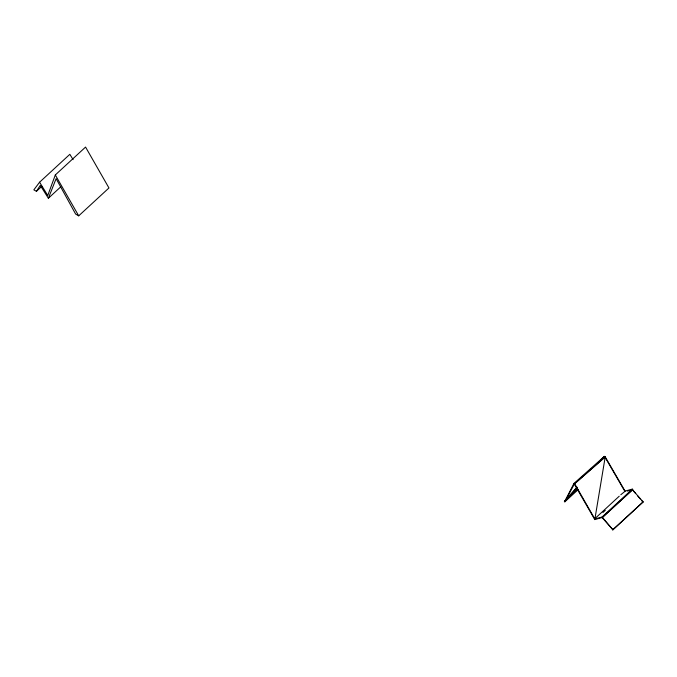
<?xml version="1.0" encoding="UTF-8"?>
<svg xmlns="http://www.w3.org/2000/svg" width="677" height="677" viewBox="0 0 677 677"><rect width="100%" height="100%" fill="white"/><g stroke="black" fill="none" stroke-linecap="round" stroke-linejoin="round"><path stroke-width="1.02" d="M600.846 460.343L604.358 456.391L605.213 456.89L594.804 519.572L594.423 519.064L602.081 517.008L632.335 489.124L632.716 489.632L602.175 517.592L612.905 529.778L643.15 501.902L632.42 489.708L635.695 493.567M39.596 182.206L33.85 189.848L36.414 191.329L40.282 185.371L48.363 198.259L56.115 178.643L75.629 214.059L78.71 215.845L108.955 187.961L85.564 147.078L55.311 174.962L47.762 195.492L39.596 182.206L69.841 154.322L73.108 159.637M577.244 487.398L564.618 501.598L573.952 483.446L604.349 456.391M620.792 494.76L625.133 491.223L605.213 456.899L574.409 483.894L564.846 501.826L564.39 501.378L577.016 487.169M602.488 458.981L604.358 456.383M577.473 487.618L564.846 501.826L578.031 489.674M36.414 191.329L41.839 186.327M48.363 198.259L60.778 186.818M564.398 501.369L577.574 489.217M595.201 518.354L619.243 496.19M602.953 512.472L605.28 510.331M632.665 489.573L602.42 517.448L594.804 519.572L573.952 483.446M612.66 529.922L643.15 501.902M574.409 483.894L605.204 456.899M624.753 491.163L632.335 489.124M627.376 491.07L630.405 490.258M594.508 519.047L594.804 519.572M637.666 495.877L640.281 498.957M641.593 500.498L642.905 502.038M612.905 529.778L602.081 517.008M594.897 519.098L574.798 483.953M604.823 456.831L624.228 490.266M55.311 174.962L78.71 215.845"/></g></svg>
